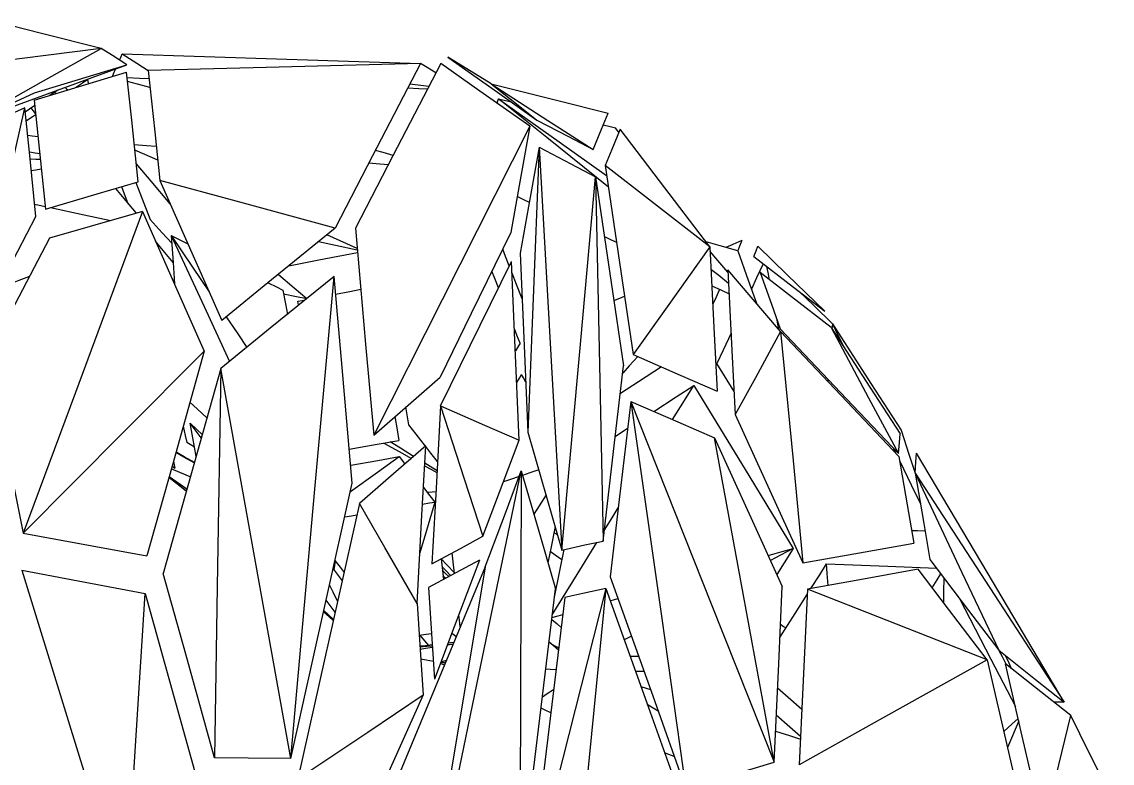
# Model space of a CAD drawing. Header units: millimetres. Extents: x -473 to 157, y -330 to 331.
# Drawn here: x -81.6 to -1, y -130.2 to -75.5 of the extents above; entities that cross this region are included whole.
import ezdxf

# ---------------------------------------------------------------- set-up
doc = ezdxf.new("R2010")
doc.units = ezdxf.units.MM

msp = doc.modelspace()

# ---------------------------------------------------------------- linework, layer by layer
at = {"color": 7, "linetype": 'Continuous'}
for p, q in [((-80.671, -88.922), (-79.899, -89.087)), ((-36.279, -123.405), (-35.652, -123.404)), ((-4.599, -125.691), (-5.344, -125.708))]:
    msp.add_line(p, q, dxfattribs=at)
at = {"color": 7, "linetype": 'Continuous', "flags": 128}
for points in [[(-75.753, -77.416), (-80.162, -76.309), (-83.579, -75.451)], [(-75.753, -77.416), (-81.782, -78.183), (-86.449, -78.777)], [(-85.384, -82.827), (-80.019, -79.813), (-75.753, -77.416)], [(-73.854, -78.624), (-74.921, -77.945), (-75.753, -77.416)], [(-74.4, -78.276), (-74.289, -78.023), (-74.202, -77.823)], [(-74.202, -77.823), (-62.036, -78.212), (-52.166, -78.528)], [(-74.202, -77.823), (-73.133, -78.501), (-72.286, -79.037)], [(-46.945, -80.031), (-48.728, -78.933), (-50.145, -78.061)], [(-50.145, -78.061), (-46.463, -80.656), (-43.559, -82.703)], [(-85.384, -82.827), (-78.983, -80.493), (-73.854, -78.624)], [(-80.676, -80.706), (-76.874, -79.545), (-73.854, -78.624)], [(-74.928, -79.477), (-74.792, -79.169), (-74.686, -78.927)], [(-52.166, -78.528), (-63.554, -78.816), (-72.286, -79.037)], [(-52.166, -78.528), (-55.696, -85.343), (-58.46, -90.679)], [(-50.657, -78.521), (-54.198, -85.35), (-56.969, -90.696)], [(-51.022, -79.225), (-51.662, -78.835), (-52.166, -78.528)], [(-44.068, -83.169), (-47.764, -80.562), (-50.657, -78.521)], [(-80.704, -81.236), (-76.899, -80.078), (-73.877, -79.158)], [(-77.65, -80.306), (-77.139, -79.961), (-76.736, -79.689)], [(-76.699, -80.017), (-76.72, -79.833), (-76.736, -79.689)], [(-73.016, -87.279), (-73.499, -82.723), (-73.877, -79.158)], [(-73.833, -79.575), (-72.932, -79.608), (-72.222, -79.634)], [(-72.286, -79.037), (-71.801, -83.587), (-71.418, -87.175)], [(-78.965, -80.487), (-79.294, -80.71), (-79.553, -80.885)], [(-78.421, -80.289), (-78.312, -80.397), (-78.227, -80.482)], [(-72.15, -80.313), (-73.076, -80.056), (-73.803, -79.853)], [(-53.103, -80.338), (-52.277, -80.368), (-51.627, -80.392)], [(-51.537, -80.217), (-52.336, -80.133), (-52.963, -80.066)], [(-46.945, -80.031), (-42.103, -81.236), (-38.286, -82.187)], [(-46.945, -80.031), (-45.061, -81.518), (-43.559, -82.703)], [(-46.945, -80.031), (-42.738, -82.733), (-39.392, -84.882)], [(-85.384, -82.827), (-82.758, -81.644), (-80.676, -80.706)], [(-80.704, -81.236), (-80.243, -85.731), (-79.879, -89.277)], [(-79.393, -80.836), (-79.408, -80.813), (-79.42, -80.795)], [(-79.214, -80.655), (-79.14, -80.704), (-79.083, -80.742)], [(-46.494, -81.458), (-46.439, -81.276), (-46.395, -81.134)], [(-46.395, -81.134), (-45.867, -81.265), (-45.452, -81.369)], [(-46.395, -81.134), (-41.919, -84.311), (-38.4, -86.809)], [(-38.274, -87.651), (-42.817, -84.005), (-46.395, -81.134)], [(-81.398, -81.806), (-84.039, -82.992), (-86.096, -83.916)], [(-85.127, -98.529), (-83.041, -89.174), (-81.398, -81.806)], [(-80.577, -89.837), (-81.038, -85.332), (-81.398, -81.806)], [(-80.663, -81.638), (-81.058, -81.905), (-81.367, -82.115)], [(-80.603, -82.219), (-80.782, -81.992), (-80.922, -81.813)], [(-39.392, -84.882), (-38.77, -83.367), (-38.286, -82.187)], [(-81.3, -82.77), (-80.906, -82.504), (-80.596, -82.295)], [(-43.559, -82.703), (-41.223, -83.925), (-39.392, -84.882)], [(-44.068, -83.169), (-50.554, -95.983), (-55.619, -105.987)], [(-44.068, -83.169), (-44.855, -87.55), (-45.475, -90.999)], [(-38.647, -83.066), (-38.149, -83.19), (-37.758, -83.287)], [(-37.411, -83.367), (-38.024, -84.876), (-38.51, -86.072)], [(-37.51, -83.612), (-37.649, -83.43), (-37.758, -83.287)], [(-30.778, -92.064), (-34.488, -87.199), (-37.411, -83.367)], [(-80.425, -83.956), (-80.853, -83.896), (-81.189, -83.848)], [(-73.31, -84.508), (-72.403, -84.579), (-71.689, -84.636)], [(-81.066, -85.057), (-80.638, -85.118), (-80.301, -85.166)], [(-71.578, -85.676), (-72.523, -85.258), (-73.265, -84.93)], [(-54.18, -85.316), (-54.915, -85.111), (-55.493, -84.951)], [(-43.394, -84.72), (-44.18, -89.099), (-44.799, -92.547)], [(-43.394, -84.72), (-43.859, -96.484), (-44.225, -105.745)], [(-43.394, -84.72), (-41.058, -85.939), (-39.227, -86.894)], [(-43.394, -84.72), (-42.448, -101.363), (-41.702, -114.462)], [(-81.012, -85.58), (-80.589, -85.593), (-80.256, -85.604)], [(-70.651, -88.903), (-72.056, -87.231), (-73.161, -85.917)], [(-55.97, -85.873), (-55.163, -85.936), (-54.527, -85.986)], [(-30.778, -92.064), (-35.087, -88.725), (-38.51, -86.072)], [(-38.51, -86.072), (-37.345, -93.888), (-36.43, -100.025)], [(-80.18, -86.342), (-80.596, -86.411), (-80.922, -86.464)], [(-41.702, -114.462), (-40.314, -98.994), (-39.227, -86.894)], [(-39.227, -86.894), (-38.915, -101.951), (-38.67, -113.798)], [(-39.227, -86.894), (-38.061, -94.71), (-37.145, -100.848)], [(-79.879, -89.277), (-76.054, -88.164), (-73.016, -87.279)], [(-74.694, -87.768), (-73.837, -88.786), (-73.164, -89.587)], [(-73.757, -88.882), (-74.024, -88.182), (-74.233, -87.633)], [(-73.188, -87.329), (-72.603, -88.856), (-72.141, -90.062)], [(-58.46, -90.679), (-65.77, -88.702), (-71.418, -87.175)], [(-71.418, -87.175), (-68.857, -92.943), (-66.833, -97.502)], [(-45.001, -88.363), (-44.508, -88.59), (-44.12, -88.767)], [(-79.51, -89.17), (-77.016, -89.702), (-75.034, -90.124)], [(-85.127, -98.529), (-82.586, -93.675), (-80.577, -89.837)], [(-72.706, -89.455), (-77.662, -102.819), (-81.514, -113.204)], [(-72.706, -89.455), (-76.572, -90.567), (-79.576, -91.43)], [(-72.706, -89.455), (-70.154, -95.221), (-68.137, -99.779)], [(-72.141, -90.062), (-71.244, -91.029), (-70.537, -91.791)], [(-58.46, -90.679), (-63.171, -94.518), (-66.833, -97.502)], [(-56.969, -90.696), (-56.213, -99.255), (-55.619, -105.987)], [(-45.475, -90.999), (-48.41, -96.991), (-50.709, -101.686)], [(-79.576, -91.43), (-82.14, -96.316), (-84.142, -100.13)], [(-70.444, -93.217), (-71.165, -92.344), (-71.731, -91.659)], [(-70.573, -91.238), (-69.888, -91.573), (-69.349, -91.836)], [(-70.573, -91.238), (-69.001, -93.567), (-67.771, -95.39)], [(-70.573, -91.238), (-68.155, -96.469), (-66.278, -100.529)], [(-70.573, -91.238), (-70.443, -93.237), (-70.342, -94.797)], [(-56.827, -92.307), (-58.44, -91.963), (-59.704, -91.693)], [(-56.837, -92.189), (-58.1, -91.631), (-59.091, -91.193)], [(-38.568, -91.314), (-38.063, -91.545), (-37.667, -91.727)], [(-28.715, -92.365), (-30.021, -91.999), (-31.048, -91.711)], [(-28.412, -91.601), (-29.069, -91.892), (-29.585, -92.121)], [(-28.412, -91.601), (-28.581, -92.028), (-28.715, -92.365)], [(-56.809, -92.505), (-59.664, -93.06), (-61.894, -93.494)], [(-45.601, -93.482), (-45.871, -92.788), (-46.084, -92.242)], [(-44.799, -92.547), (-44.477, -99.938), (-44.225, -105.745)], [(-30.778, -92.064), (-33.928, -96.501), (-36.43, -100.025)], [(-30.778, -92.064), (-30.479, -98.016), (-30.241, -102.729)], [(-29.438, -93.946), (-30.178, -93.084), (-30.761, -92.405)], [(-28.715, -92.365), (-27.943, -94.53), (-27.333, -96.24)], [(-27.527, -92.784), (-27.361, -92.354), (-27.231, -92.017)], [(-22.281, -96.828), (-25.055, -94.132), (-27.231, -92.017)], [(-50.668, -103.819), (-47.74, -97.846), (-45.433, -93.14)], [(-44.86, -106.345), (-45.181, -98.951), (-45.433, -93.14)], [(-26.838, -93.315), (-27.325, -94.368), (-27.706, -95.193)], [(-27.527, -92.784), (-24.585, -95.052), (-22.281, -96.828)], [(-81.055, -94.248), (-81.842, -94.561), (-82.457, -94.806)], [(-58.546, -94.263), (-63.256, -98.08), (-66.917, -101.047)], [(-62.664, -94.105), (-61.49, -95.106), (-60.565, -95.895)], [(-61.894, -93.494), (-61.901, -93.491), (-61.907, -93.488)], [(-61.746, -129.85), (-59.957, -109.959), (-58.546, -94.263)], [(-57.2, -109.526), (-57.954, -100.975), (-58.546, -94.263)], [(-46.398, -95.108), (-46.669, -94.417), (-46.883, -93.873)], [(-44.652, -95.915), (-45.068, -94.849), (-45.395, -94.008)], [(-29.395, -94.778), (-30.122, -94.194), (-30.694, -93.735)], [(-25.543, -98.325), (-27.723, -95.785), (-29.446, -93.778)], [(-29.446, -93.778), (-29.141, -99.732), (-28.9, -104.447)], [(-21.811, -98.019), (-24.744, -95.758), (-27.058, -93.976)], [(-27.058, -93.976), (-26.226, -96.298), (-25.569, -98.133)], [(-26.37, -94.506), (-26.474, -93.961), (-26.556, -93.533)], [(-70.351, -94.658), (-70.442, -94.519), (-70.513, -94.41)], [(-70.351, -94.661), (-70.428, -94.553), (-70.488, -94.467)], [(-70.47, -94.507), (-70.403, -94.595), (-70.351, -94.664)], [(-63.427, -94.726), (-62.809, -95.027), (-62.324, -95.264)], [(-30.633, -94.953), (-29.918, -95.281), (-29.356, -95.538)], [(-62.324, -95.264), (-62.139, -96.27), (-61.994, -97.058)], [(-62.274, -95.538), (-61.317, -95.738), (-60.565, -95.895)], [(-58.432, -95.557), (-57.391, -95.357), (-56.571, -95.201)], [(-37.863, -96.035), (-37.42, -95.857), (-37.072, -95.718)], [(-30.064, -95.214), (-30.344, -95.828), (-30.565, -96.309)], [(-21.722, -97.754), (-23.1, -96.414), (-24.182, -95.362)], [(-61.222, -96.091), (-60.913, -96.032), (-60.671, -95.986)], [(-61.168, -96.388), (-61.198, -96.222), (-61.222, -96.091)], [(-66.518, -97.245), (-65.667, -98.506), (-65, -99.494)], [(-25.668, -98.179), (-25.742, -97.792), (-25.8, -97.488)], [(-44.801, -99.176), (-45.034, -98.583), (-45.217, -98.116)], [(-25.569, -98.133), (-20.682, -103.29), (-16.842, -107.342)], [(-21.811, -98.019), (-19.04, -103.218), (-16.842, -107.342)], [(-21.811, -98.019), (-18.957, -102.427), (-16.715, -105.891)], [(-21.722, -97.754), (-21.738, -97.955), (-21.75, -98.113)], [(-21.722, -97.754), (-18.874, -102.153), (-16.636, -105.611)], [(-21.722, -97.754), (-21.267, -98.683), (-20.909, -99.411)], [(-29.207, -98.439), (-29.791, -99.701), (-30.247, -100.687)], [(-25.543, -98.325), (-27.411, -101.732), (-28.9, -104.447)], [(-25.543, -98.325), (-24.626, -107.847), (-23.897, -115.417)], [(-25.543, -98.325), (-20.65, -103.488), (-16.805, -107.545)], [(-81.514, -113.204), (-74.079, -105.742), (-68.137, -99.779)], [(-68.137, -99.779), (-70.518, -108.264), (-72.38, -114.901)], [(-44.801, -99.176), (-44.994, -99.504), (-45.146, -99.762)], [(-84.142, -100.13), (-82.675, -107.432), (-81.514, -113.204)], [(-36.105, -100.167), (-36.725, -100.857), (-37.21, -101.397)], [(-36.43, -100.025), (-32.96, -101.541), (-30.241, -102.729)], [(-28.986, -102.756), (-29.691, -101.598), (-30.247, -100.687)], [(-66.917, -101.047), (-69.305, -109.542), (-71.172, -116.186)], [(-66.917, -101.047), (-67.174, -117.147), (-67.376, -129.807)], [(-61.746, -129.85), (-64.65, -113.674), (-66.917, -101.047)], [(-45.044, -102.091), (-44.847, -101.759), (-44.693, -101.497)], [(-44.385, -102.057), (-44.557, -101.743), (-44.693, -101.497)], [(-38.67, -113.798), (-37.815, -106.54), (-37.145, -100.848)], [(-34.356, -100.931), (-36.058, -102.04), (-37.388, -102.907)], [(-55.619, -105.987), (-52.876, -103.584), (-50.709, -101.686)], [(-34.922, -104.222), (-33.272, -103.154), (-31.969, -102.312)], [(-33.523, -104.83), (-32.655, -103.423), (-31.969, -102.312)], [(-31.969, -102.312), (-27.829, -109.081), (-24.614, -114.338)], [(-22.038, -101.859), (-22.045, -101.944), (-22.05, -102.011)], [(-67.943, -104.697), (-68.643, -104.05), (-69.193, -103.541)], [(-53.009, -105.225), (-53.135, -104.482), (-53.234, -103.897)], [(-50.668, -103.819), (-51.028, -110.351), (-51.31, -115.478)], [(-50.668, -103.819), (-48.92, -109.198), (-47.541, -113.441)], [(-50.668, -103.819), (-47.419, -105.232), (-44.86, -106.345)], [(-36.617, -103.484), (-37.469, -110.73), (-38.14, -116.434)], [(-36.617, -103.484), (-34.333, -119.528), (-32.54, -132.121)], [(-36.617, -103.484), (-30.67, -118.436), (-26.022, -130.122)], [(-36.617, -103.484), (-33.148, -104.994), (-30.43, -106.177)], [(-54.049, -104.612), (-53.881, -105.594), (-53.75, -106.363)], [(-28.899, -104.447), (-26.095, -110.596), (-23.897, -115.417)], [(-69.69, -105.313), (-69.547, -105.995), (-69.435, -106.531)], [(-69.184, -105.102), (-68.683, -105.566), (-68.29, -105.93)], [(-68.359, -106.176), (-68.821, -105.575), (-69.184, -105.102)], [(-68.745, -107.55), (-68.991, -106.182), (-69.184, -105.102)], [(-51.79, -106.786), (-52.472, -105.913), (-53.009, -105.225)], [(-37.758, -106.056), (-37.25, -105.727), (-36.851, -105.469)], [(-57.421, -107.018), (-55.369, -106.652), (-53.75, -106.363)], [(-47.541, -113.441), (-46.039, -109.465), (-44.86, -106.345)], [(-44.225, -105.745), (-42.812, -110.627), (-41.702, -114.462)], [(-26.022, -130.122), (-28.488, -116.727), (-30.43, -106.177)], [(-30.43, -106.177), (-27.622, -112.328), (-25.421, -117.15)], [(-16.842, -107.342), (-16.77, -106.526), (-16.715, -105.891)], [(-16.636, -105.611), (-16.058, -107.386), (-15.606, -108.773)], [(-68.87, -106.854), (-69.186, -106.673), (-69.435, -106.531)], [(-51.77, -106.767), (-54.518, -109.162), (-56.665, -111.032)], [(-54.864, -106.562), (-53.727, -107.195), (-52.832, -107.693)], [(-52.666, -107.548), (-53.637, -106.949), (-54.399, -106.479)], [(-52.411, -118.405), (-52.052, -111.891), (-51.77, -106.767)], [(-50.894, -107.933), (-51.385, -107.304), (-51.772, -106.809)], [(-17.212, -106.951), (-17.119, -107.141), (-17.046, -107.291)], [(-70.412, -107.888), (-70.359, -108.178), (-70.318, -108.405)], [(-68.878, -108.022), (-69.637, -107.592), (-70.234, -107.254)], [(-68.871, -108), (-69.63, -107.568), (-70.227, -107.228)], [(-57.339, -110.151), (-55.331, -108.706), (-53.74, -107.561)], [(-57.317, -108.195), (-55.317, -107.84), (-53.74, -107.561)], [(-53.74, -107.561), (-53.498, -107.868), (-53.309, -108.109)], [(-16.805, -107.545), (-16.192, -111.122), (-15.708, -113.944)], [(-16.742, -107.909), (-15.891, -109.645), (-15.224, -111.005)], [(-15.607, -108.781), (-15.542, -107.957), (-15.491, -107.317)], [(-4.599, -125.691), (-10.681, -115.431), (-15.491, -107.317)], [(-69.169, -109.06), (-69.955, -108.729), (-70.575, -108.468)], [(-70.51, -108.237), (-70.402, -108.331), (-70.318, -108.405)], [(-52.139, -144.444), (-47.983, -124.398), (-44.709, -108.609)], [(-51.851, -108.239), (-51.34, -108.524), (-50.939, -108.747)], [(-50.932, -108.618), (-51.441, -108.304), (-51.841, -108.057)], [(-47.391, -115.708), (-45.888, -111.731), (-44.709, -108.609)], [(-44.709, -108.609), (-44.773, -125.658), (-44.824, -139.083)], [(-44.709, -108.609), (-43.295, -113.494), (-42.184, -117.331)], [(-43.416, -108.541), (-44.085, -108.768), (-44.611, -108.946)], [(-15.607, -108.781), (-12.14, -116.118), (-9.423, -121.868)], [(-15.607, -108.781), (-9.4, -118.316), (-4.599, -125.691)], [(-15.607, -108.781), (-14.992, -112.354), (-14.507, -115.173)], [(-69.467, -110.12), (-70.188, -109.555), (-70.755, -109.11)], [(-70.75, -109.092), (-70.025, -109.644), (-69.455, -110.078)], [(-69.427, -109.977), (-70.161, -109.457), (-70.738, -109.048)], [(-61.746, -129.85), (-59.206, -118.495), (-57.2, -109.526)], [(-44.869, -109.034), (-45.516, -109.253), (-46.023, -109.425)], [(-51.939, -109.85), (-51.468, -110.449), (-51.099, -110.919)], [(-51.669, -110.193), (-51.303, -110.167), (-51.016, -110.146)], [(-42.879, -110.395), (-43.385, -111.191), (-43.781, -111.815)], [(-56.665, -111.032), (-59.219, -122.44), (-61.215, -131.357)], [(-52.411, -118.405), (-54.798, -114.268), (-56.665, -111.032)], [(-51.099, -110.919), (-51.72, -113.025), (-52.205, -114.666)], [(-52.006, -111.068), (-51.498, -110.984), (-51.099, -110.919)], [(-51.099, -110.919), (-51.084, -111.053), (-51.072, -111.159)], [(-57.756, -112.013), (-57.249, -111.93), (-56.851, -111.864)], [(-38.578, -113.022), (-37.999, -112.082), (-37.541, -111.341)], [(-51.129, -112.194), (-51.129, -112.194), (-51.129, -112.194)], [(-42.209, -112.712), (-42.508, -114.222), (-42.743, -115.401)], [(-81.514, -113.204), (-76.427, -114.149), (-72.38, -114.901)], [(-51.31, -115.478), (-49.204, -114.34), (-47.541, -113.441)], [(-42.298, -113.162), (-42.144, -113.269), (-42.023, -113.354)], [(-14.869, -113.07), (-15.427, -113.05), (-15.864, -113.034)], [(-42.416, -119.24), (-40.579, -116.263), (-39.118, -113.896)], [(-41.702, -114.462), (-40.002, -114.089), (-38.67, -113.798)], [(-26.463, -114.868), (-25.429, -114.572), (-24.614, -114.338)], [(-24.614, -114.338), (-25.554, -114.847), (-26.29, -115.246)], [(-24.614, -114.338), (-25.294, -115.419), (-25.825, -116.265)], [(-23.897, -115.417), (-19.296, -114.589), (-15.708, -113.944)], [(-47.799, -115.203), (-49.914, -116.341), (-51.567, -117.231)], [(-47.799, -115.203), (-49.663, -120.14), (-51.12, -124.002)], [(-50.638, -115.115), (-50.544, -115.971), (-50.47, -116.641)], [(-49.657, -116.144), (-50.204, -115.565), (-50.633, -115.112)], [(-49.651, -116.2), (-49.743, -115.345), (-49.816, -114.671)], [(-41.705, -115.188), (-42.194, -114.844), (-42.578, -114.574)], [(-42.26, -117.953), (-41.865, -115.986), (-41.552, -114.429)], [(-14.507, -115.173), (-11.652, -118.933), (-9.423, -121.868)], [(-81.632, -115.949), (-77.373, -129.697), (-73.966, -140.698)], [(-81.632, -115.949), (-76.545, -116.913), (-72.499, -117.68)], [(-58.613, -115.844), (-58.236, -116.34), (-57.94, -116.729)], [(-58.47, -115.245), (-58.52, -115.619), (-58.56, -115.913)], [(-58.477, -115.236), (-58.1, -115.732), (-57.804, -116.122)], [(-47.391, -115.708), (-51.495, -125.612), (-54.692, -133.326)], [(-47.391, -115.708), (-50.054, -131.826), (-52.139, -144.444)], [(-49.934, -116.352), (-50.294, -115.971), (-50.577, -115.671)], [(-50.545, -115.961), (-50.274, -116.218), (-50.061, -116.421)], [(-15.379, -115.874), (-19.949, -116.704), (-23.567, -117.362)], [(-23.308, -117.315), (-22.656, -116.29), (-22.142, -115.481)], [(-22.142, -115.481), (-17.627, -115.665), (-14.022, -115.812)], [(-22.032, -117.083), (-22.094, -116.187), (-22.142, -115.481)], [(-10.28, -122.578), (-13.127, -118.835), (-15.379, -115.874)], [(-67.376, -129.807), (-69.507, -122.161), (-71.172, -116.186)], [(-50.5, -116.365), (-50.378, -116.463), (-50.281, -116.539)], [(-38.14, -116.434), (-35, -125.231), (-32.54, -132.121)], [(-14.334, -117.248), (-13.985, -116.675), (-13.71, -116.222)], [(-13.484, -116.52), (-13.498, -117.537), (-13.509, -118.333)], [(-58.281, -118.25), (-58.616, -117.572), (-58.88, -117.038)], [(-51.567, -117.231), (-51.316, -121.022), (-51.12, -124.002)], [(-44.824, -139.083), (-43.344, -126.889), (-42.184, -117.331)], [(-38.46, -117.298), (-41.628, -129.825), (-44.131, -139.722)], [(-38.46, -117.298), (-40.226, -135.278), (-41.62, -149.472)], [(-38.46, -117.298), (-40.157, -117.676), (-41.494, -117.973)], [(-38.46, -117.298), (-35.317, -126.1), (-32.855, -132.995)], [(-26.022, -130.122), (-25.685, -122.858), (-25.421, -117.15)], [(-23.567, -117.362), (-23.903, -124.622), (-24.167, -130.327)], [(-10.28, -122.578), (-17.673, -119.675), (-23.567, -117.362)], [(-73.965, -140.698), (-73.142, -127.775), (-72.499, -117.68)], [(-72.499, -117.68), (-70.385, -125.282), (-68.715, -131.288)], [(-58.46, -119.051), (-58.837, -118.56), (-59.134, -118.174)], [(-52.411, -118.405), (-52.161, -122.192), (-51.965, -125.168)], [(-48.367, -118.063), (-48.367, -118.063), (-48.367, -118.063)], [(-41.494, -117.973), (-42.969, -130.139), (-44.131, -139.722)], [(-38.133, -118.214), (-37.814, -118.122), (-37.563, -118.05)], [(-25.595, -120.91), (-24.473, -119.146), (-23.585, -117.749)], [(-12.335, -118.034), (-10.013, -122.512), (-8.193, -126.023)], [(-59.325, -119.025), (-58.919, -119.39), (-58.6, -119.676)], [(-58.581, -119.59), (-58.987, -119.226), (-59.305, -118.94)], [(-49.226, -120.137), (-49.281, -119.636), (-49.323, -119.241)], [(-42.441, -119.449), (-41.996, -119.321), (-41.645, -119.221)], [(-42.457, -119.581), (-42.068, -119.919), (-41.762, -120.185)], [(-25.551, -119.948), (-25.329, -120.099), (-25.155, -120.218)], [(-52.256, -120.753), (-51.745, -120.677), (-51.343, -120.617)], [(-52.219, -120.748), (-51.856, -121.17), (-51.571, -121.501)], [(-49.833, -120.593), (-49.658, -120.735), (-49.521, -120.847)], [(-36.575, -120.818), (-36.87, -120.978), (-37.101, -121.103)], [(-25.59, -120.803), (-25.558, -120.808), (-25.533, -120.811)], [(-52.206, -121.506), (-52.156, -121.536), (-52.117, -121.56)], [(-51.287, -121.471), (-51.799, -121.526), (-52.202, -121.569)], [(-52.199, -121.617), (-51.686, -121.57), (-51.283, -121.533)], [(-51.274, -121.663), (-51.785, -121.739), (-52.187, -121.799)], [(-49.765, -121.437), (-49.995, -121.472), (-50.175, -121.499)], [(-50.149, -121.428), (-49.923, -121.408), (-49.746, -121.391)], [(-49.708, -121.301), (-49.937, -121.325), (-50.117, -121.345)], [(-41.965, -121.859), (-42.354, -121.521), (-42.66, -121.256)], [(-42.571, -121.333), (-42.22, -121.529), (-41.943, -121.682)], [(-36.674, -122.301), (-36.322, -122.3), (-36.046, -122.3)], [(-9.423, -121.868), (-6.706, -124.021), (-4.599, -125.691)], [(-8.844, -122.941), (-9.145, -122.358), (-9.382, -121.9)], [(-8.918, -122.268), (-8.687, -122.795), (-8.505, -123.208)], [(-51.206, -122.692), (-51.728, -122.591), (-52.14, -122.511)], [(-50.394, -122.956), (-50.553, -122.885), (-50.678, -122.83)], [(-50.328, -122.796), (-50.512, -122.785), (-50.657, -122.776)], [(-50.632, -122.71), (-50.416, -122.648), (-50.246, -122.599)], [(-42.14, -123.305), (-42.568, -123.278), (-42.903, -123.257)], [(-10.28, -122.578), (-18.007, -126.89), (-24.167, -130.327)], [(-10.28, -122.578), (-8.702, -129.382), (-7.466, -134.715)], [(-6.117, -134.987), (-7.686, -128.214), (-8.921, -122.879)], [(-4.105, -126.687), (-6.787, -124.567), (-8.921, -122.879)], [(-42.321, -124.794), (-42.788, -125.089), (-43.154, -125.32)], [(-35.878, -124.529), (-35.479, -124.661), (-35.166, -124.765)], [(-23.978, -126.232), (-24.981, -125.355), (-25.769, -124.666)], [(-61.215, -131.357), (-56.059, -127.907), (-51.965, -125.168)], [(-51.965, -125.168), (-54.19, -130.106), (-55.93, -133.969)], [(-42.525, -126.477), (-42.933, -126.284), (-43.252, -126.132)], [(-35.411, -125.836), (-34.958, -126.121), (-34.602, -126.346)], [(-25.861, -126.645), (-24.858, -127.522), (-24.069, -128.212)], [(-9.054, -127.864), (-8.458, -127.332), (-7.987, -126.912)], [(-7.949, -127.08), (-8.415, -128.188), (-8.778, -129.053)], [(-6.117, -134.987), (-4.985, -130.318), (-4.105, -126.687)], [(-1.04, -132.814), (-2.754, -129.386), (-4.105, -126.687)], [(-25.916, -127.832), (-24.888, -128.172), (-24.08, -128.44)], [(-33.399, -129.715), (-33.805, -129.562), (-34.124, -129.441)], [(-61.746, -129.85), (-64.906, -129.826), (-67.376, -129.807)], [(-32.54, -132.121), (-28.883, -131), (-26.022, -130.122)]]:
    msp.add_lwpolyline(points, dxfattribs=at)

doc.saveas('drawing.dxf')
